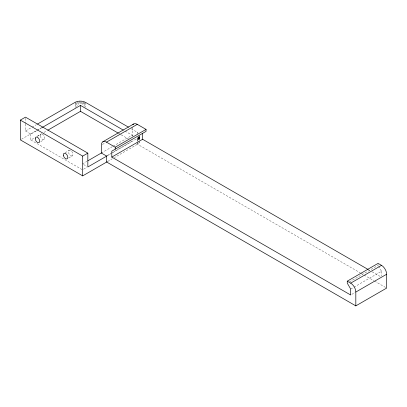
<?xml version="1.0" encoding="UTF-8"?>
<svg xmlns="http://www.w3.org/2000/svg" width="407" height="407" viewBox="0 0 407 407"><rect width="100%" height="100%" fill="white"/><g stroke="black" fill="none" stroke-linecap="round" stroke-linejoin="round"><path stroke-width="0.31" stroke-dasharray="2.04 1.53" d="M132.158 136.411L132.158 127.315M139.525 141.799L139.062 142.872L137.5 144.241L114.367 157.58M106.659 156.095L137.5 138.309L139.352 136.411L139.352 140.568M25.488 124.064L25.488 130.983L31.492 127.518M32.036 127.203L36.401 124.679M21.444 139.25L36.243 130.708M36.788 130.388L41.723 127.544M25.488 130.983L30.83 134.071L36.834 130.601M37.383 130.286L41.748 127.767M30.83 134.071L30.83 140.003L34.651 137.795M37.383 136.218L41.748 133.7M43.931 132.438L46.657 130.866M37.307 136.355L40.904 134.279M40.725 141.626L44.322 139.55M65.059 152.773L69.165 150.397M68.666 157.957L72.263 155.881A3.149 1.816 60 0 0 71.327 151.022A3.149 1.816 60 0 0 68.554 152.518A3.149 1.816 60 0 0 72.263 155.881M102.432 144.475L105.184 142.888M82.494 163.894L86.859 161.376M101.333 153.022L112.51 146.566M113.054 146.25L132.158 135.226M83.588 169.2L86.859 167.308M107.601 155.337L110.872 153.444M111.421 153.129L132.158 141.158M107.758 161.391L112.291 158.796M349.465 281.873L378.088 265.349L378.088 264.357M350.686 289.077L353.439 287.484M353.988 287.169L381.512 271.281L378.708 266.427M351.79 294.373L355.092 292.465M131.247 128.77L137.948 132.687M368.854 269.902L369.953 270.538M372.156 271.81L380.413 276.577M125.01 131.1L133.445 135.969M118.966 133.542L120.614 134.493M121.164 134.809L128.312 138.935M137.485 143.045L137.485 144.231L360.246 272.843M360.8 273.163L363.548 274.75M364.097 275.066L373.997 280.784M374.547 281.1L385.551 287.449M83.562 164.514L86.772 166.366M30.83 140.003L82.494 169.826M137.296 138.192L138.95 139.596L139.484 140.68M381.512 271.281L381.512 276.022M139.57 135.307L139.57 140.054M139.525 136.462L139.484 140.089M139.28 136.569L139.28 140.13M139.062 136.94L139.062 140.501M139.062 141.092L139.062 142.872M138.95 136.63L138.95 139.596M138.65 137.439L138.65 140.405M138.502 136.716L138.502 139.092M138.126 137.897L138.126 140.863M137.948 137.434L137.948 138.619M137.5 141.275L137.5 138.309L137.485 142.45M137.5 141.87L137.5 144.241M137.296 132.26L137.296 134.035M85.633 102.432L85.633 107.178M84.89 103.241L84.89 106.797M84.071 101.735L84.071 106.476M83.196 102.071L83.196 105.627M82.27 102.472L82.27 105.438M81.319 101.76L81.319 104.726M80.347 101.709L80.347 104.675M79.38 101.145L79.38 104.701M78.434 102.427L78.434 105.393M77.523 101.409L77.523 105.566M76.664 102.834L76.664 106.985M75.865 101.948L75.865 106.695M75.147 103.495L75.147 107.651M25.488 118.401L25.488 123.433M40.395 135.862A3.149 1.816 60 0 0 43.895 139.759A3.149 1.816 60 0 0 43.549 135.124A3.149 1.816 60 0 0 40.395 135.862"/><path stroke-width="0.61" d="M107.362 161.645L82.702 175.88L20.35 139.881L20.35 120.106L25.488 117.14L87.841 153.139L87.841 166.982L106.939 155.952M37.495 124.054L75.147 102.31C78.363 100.631 82.443 100.743 85.633 102.432L128.5 127.182M42.292 127.452L80.494 105.398L123.362 130.148M47.751 130.235L80.494 111.33L118.417 133.221M102.839 141.784L133.664 123.987M106.471 142.145L137.296 124.349L146.047 129.401L146.047 131.38L111.798 151.155L111.798 157.087L350.686 295.009L350.686 289.077L347.263 283.145L347.263 281.166L378.088 263.37L381.512 265.349A7.265 4.197 60 0 1 386.65 274.247L386.65 288.085L355.825 305.881L106.659 162.027L106.659 156.095L101.333 153.022L101.333 145.111A7.265 4.197 60 0 1 106.471 142.145L115.222 147.197L146.047 129.401M20.35 120.106L82.702 156.105L87.841 153.139M87.953 160.745L101.597 152.869M111.798 157.087L142.623 139.291L368.304 269.582M347.263 281.166L350.686 283.145L381.512 265.349M355.825 305.881L355.825 292.043L386.65 274.247M142.623 133.359L142.623 139.291M115.222 147.197L115.222 149.176M82.702 156.105L82.702 175.88M80.494 105.398L80.494 111.33M350.686 283.145A7.265 4.197 60 0 1 355.825 292.043M132.845 124.746A7.265 4.197 60 0 1 137.296 124.349M35.256 138.828A3.149 1.816 60 0 0 38.757 142.725A3.149 1.816 60 0 0 38.411 138.09A3.149 1.816 60 0 0 35.256 138.828M63.416 155.484A3.149 1.816 60 0 0 67.124 158.847A3.149 1.816 60 0 0 66.188 153.988A3.149 1.816 60 0 0 63.416 155.484"/></g></svg>
